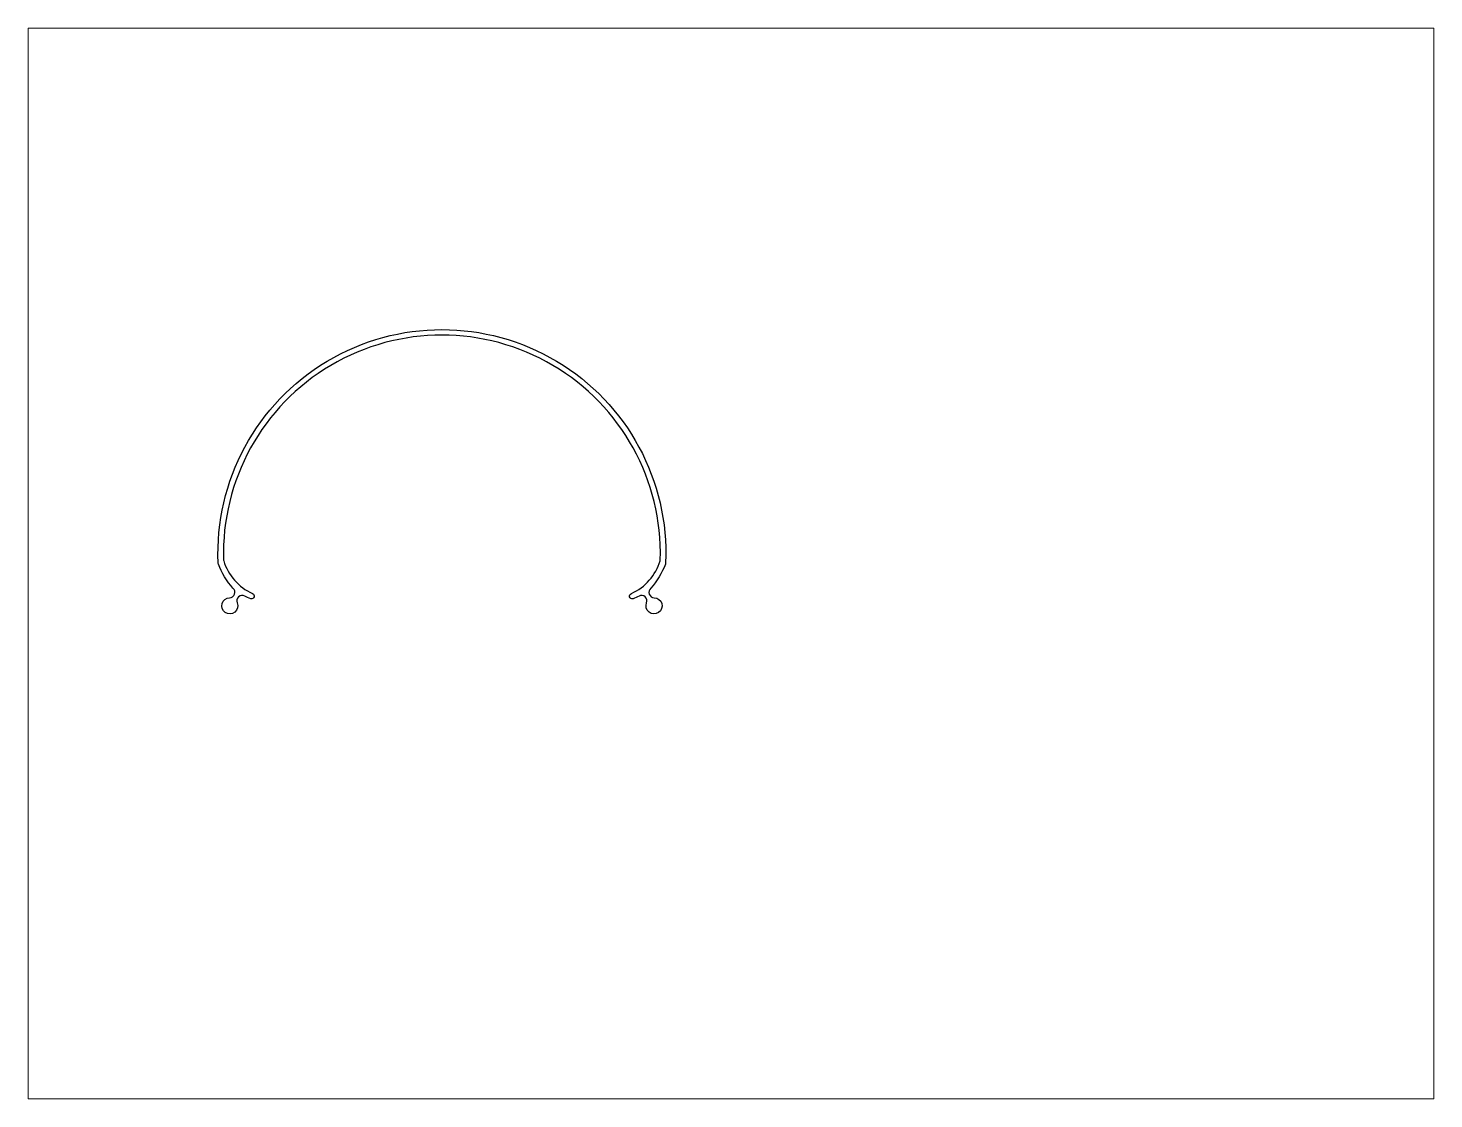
# Paper-space layout 'Layout1' of a CAD drawing. Extents: x 27 to 240, y 20 to 183.
# The model-space entities are those that its viewports show. They can reach past a viewport. Long polylines and large blocks are cut down to what shows.
import ezdxf

# ---------------------------------------------------------------- set-up
doc = ezdxf.new("R2010")
doc.units = 0
doc.header["$LTSCALE"] = 15
doc.layers.get('0').update_dxf_attribs({"linetype": 'CONTINUOUS'})

msp = doc.modelspace()

# ---------------------------------------------------------------- linework, layer by layer
at = {"color": 0, "linetype": 'CONTINUOUS', "ltscale": 0.05}
msp.add_lwpolyline([(172.58, 130.45, -0.080228), (172.51, 130.13, -0.090479), (168.52, 123.52, 0.689687), (169.46, 120.88, -3.169314), (167.35, 119.48, 0.689687), (165.27, 121.36, -0.064025), (163.64, 120.63, -1), (163.19, 122.06, 0.215815), (171.07, 131.05, 0.06643), (171.11, 131.31, 1.029343), (51.26, 131.31, 0.06643), (51.3, 131.05, 0.215815), (59.18, 122.06, -1), (58.72, 120.63, -0.064025), (57.09, 121.36, 0.689687), (55.01, 119.48, -3.169314), (52.91, 120.88, 0.689687), (53.85, 123.52, -0.090479), (49.86, 130.13, -0.080228), (49.79, 130.45, -1.043361)], format="xyb", close=True, dxfattribs=at)

psp = doc.layouts.get("Layout1")

# ---------------------------------------------------------------- viewports
at = {"layer": '0', "color": 0, "linetype": 'BYBLOCK', "ltscale": 0.05}
psp.add_viewport(center=(133.35, 101.6), size=(213.36, 162.56), view_center_point=(190.51, 130.3), view_height=293.8955, dxfattribs=at)

doc.saveas('drawing.dxf')
